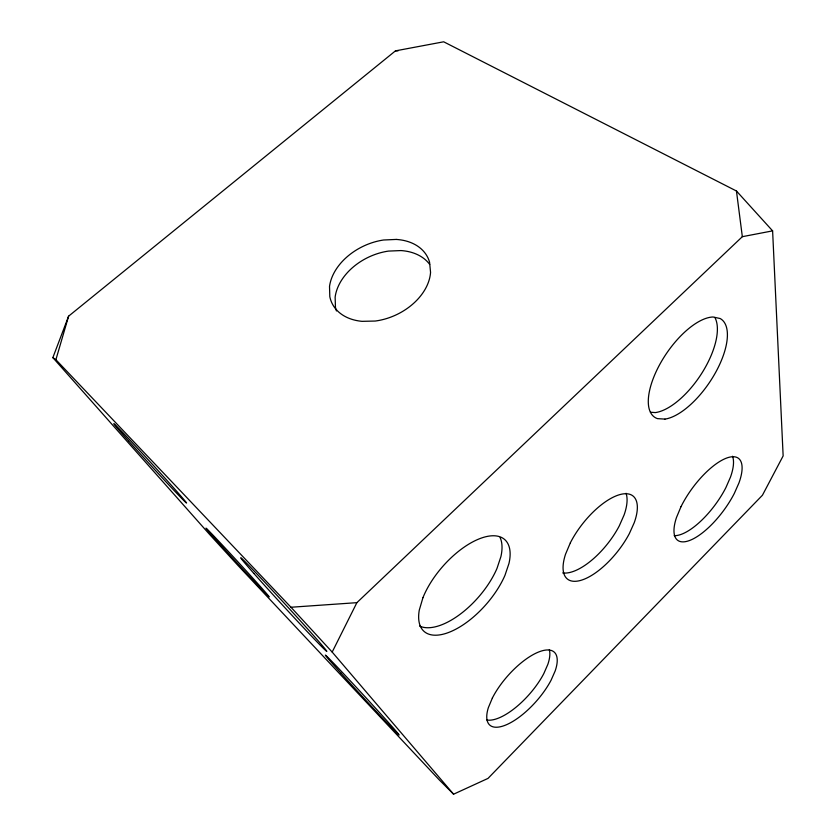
<?xml version="1.0" encoding="UTF-8"?>
<svg xmlns="http://www.w3.org/2000/svg" width="836" height="836" viewBox="0 0 836 836"><rect width="100%" height="100%" fill="white"/><g stroke="black" fill="none" stroke-linecap="round" stroke-linejoin="round"><path stroke-width="1.25" d="M453.582 794.2L332.185 652.07L290.98 607.25L55.897 359.71L68.604 316.175L395.47 50.86L443.676 41.8L736.453 191.005L772.61 230.872L783.144 455.913L762.442 495.225L488.015 778.4L453.582 794.2L439.266 779.894L237.79 565.251L209.261 534.079L52.856 357.63L68.604 316.175M332.185 652.07L356.888 602.662L742.337 236.682L772.61 230.872M290.98 607.25L356.888 602.662M395.47 50.86L398.061 50.85M650.439 412.232L655.361 412.587A58.886 26.25 -56 0 0 702.209 372.595A58.886 26.25 -56 0 0 714.832 317.419M52.856 357.63L55.897 359.71M736.453 191.005L742.337 236.682M732.514 456.247A50.766 19.489 -53.5 0 1 730.465 477.157L725.92 487.555A50.766 19.489 -53.5 0 1 674.182 535.646M626.059 493.282A52.563 22.656 -51.8 0 1 624.064 515.049L619.309 525.834A52.563 22.656 -51.8 0 1 562.722 572.921M549.325 649.739A48.436 19.353 -48.5 0 1 547.841 664.38L543.818 673.586A48.436 19.353 -48.5 0 1 486.813 719.995M500.095 537.527A60.756 29.114 -48.7 0 1 500.921 556.567L497.002 568.396A60.756 29.114 -48.7 0 1 419.641 626.08M336.448 310.961A52.449 37.933 -25 0 1 335.455 307.366L335.131 297.167A52.449 37.933 -25 0 1 388.468 251.093L401.019 250.57A52.449 37.933 -25 0 1 429.714 264.427M422.943 597.677L419.275 610.134A61.112 28.821 -48.8 0 0 449.862 631.985A61.112 28.821 -48.8 0 0 504.975 575.325L508.967 563.464A61.112 28.821 -48.8 0 0 479.3 538.833A61.112 28.821 -48.8 0 0 422.943 597.677M492.362 698.039L488.349 707.674A48.697 19.113 -48.6 0 0 506.616 724.666A48.697 19.113 -48.6 0 0 551.081 680.222L555.146 670.995A48.697 19.113 -48.6 0 0 537.611 652.425A48.697 19.113 -48.6 0 0 492.362 698.039M681.006 506.668L676.46 517.568A51.038 19.218 -53.5 0 0 690.588 540.087A51.038 19.218 -53.5 0 0 734.322 493.407L738.93 482.989A51.038 19.218 -53.5 0 0 725.7 458.421A51.038 19.218 -53.5 0 0 681.006 506.668M570.351 542.804L565.533 554.216A52.929 22.321 -51.8 0 0 581.804 580.059A52.929 22.321 -51.8 0 0 629.362 533.577L634.21 522.761A52.929 22.321 -51.8 0 0 618.88 494.891A52.929 22.321 -51.8 0 0 570.351 542.804M396.222 239.43L383.557 240.005A53.055 38.038 -25 0 0 329.52 286.445L329.812 296.696A53.055 38.038 -25 0 0 362.009 321.337L375.207 321.045A53.055 38.038 -25 0 0 430.561 272.379L429.558 262.149A53.055 38.038 -25 0 0 396.222 239.43M664.954 419.108L657.483 418.627A59.262 25.926 -55.9 0 1 659.782 364.423A59.262 25.926 -55.9 0 1 713.024 316.99L720.151 318.526A59.262 25.926 -55.9 0 1 715.804 372.093A59.262 25.926 -55.9 0 1 664.954 419.108M128.598 440.938A54.141 0.951 47.5 0 0 186.24 502.864A54.141 0.951 47.5 0 0 134.69 445.18A54.141 0.951 47.5 0 0 128.598 440.938M216.952 540.882A46.283 0.711 47.4 0 0 268.366 596.204A46.283 0.711 47.4 0 0 227.643 550.705A46.283 0.711 47.4 0 0 216.952 540.882M340.837 672.99A54.444 0.92 47.3 0 0 399.075 735.022A54.444 0.92 47.3 0 0 346.992 677.317A54.444 0.92 47.3 0 0 340.837 672.99M253.893 573.444A63.233 1.264 47.4 0 0 325.726 650.565A63.233 1.264 47.4 0 0 273.675 591.773A63.233 1.264 47.4 0 0 253.893 573.444"/></g></svg>
